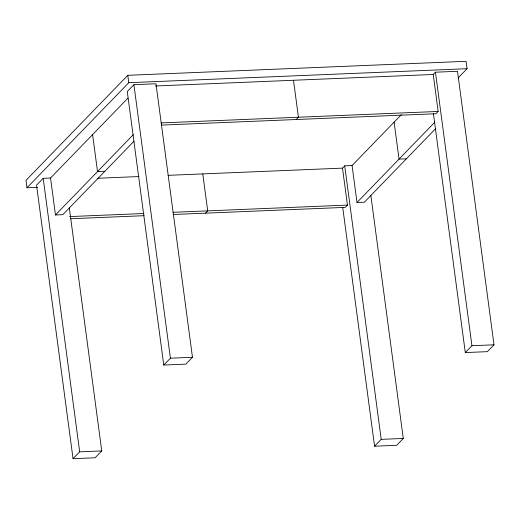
<?xml version="1.0" encoding="UTF-8"?>
<svg xmlns="http://www.w3.org/2000/svg" width="520" height="520" viewBox="0 0 520 520"><rect width="100%" height="100%" fill="white"/><g stroke="black" fill="none" stroke-linecap="round" stroke-linejoin="round"><path stroke-width="0.78" d="M458.075 77.993L467.071 68.705L466.082 61.308L127.784 75.309L26 180.369L26.988 187.759L37.531 187.323M26.988 187.759L128.772 82.7L467.071 68.705M127.901 98.169L50.544 178.016L43.193 178.321L36.556 185.172L73.047 458.692L95.115 457.776L101.751 450.925L69.336 207.974M133.913 84.682L127.277 91.533L163.767 365.047L185.835 364.137L192.472 357.286L155.974 83.766L133.913 84.682L170.411 358.196L163.767 365.047M50.544 178.016L55.477 214.975L133.393 134.556M134.024 141.193L62.829 214.675L55.477 214.975M205.491 213.155L207.708 210.873L202.774 173.908M296.218 119.516L298.428 117.234L293.495 80.269M168.044 175.344L342.511 168.129L344.721 165.841L352.072 165.542L401.401 114.627M155.376 85.982L433.231 74.49L435.442 72.202L457.503 71.292L494 344.812L487.363 351.663L465.296 352.573L433.42 113.646M73.047 458.692L79.684 451.834L101.751 450.925M342.511 168.129L347.438 205.088L345.228 207.376L173.186 214.494M433.231 74.49L438.159 111.449L435.949 113.737L161.33 125.099M352.072 165.542L357.006 202.501L434.922 122.077M435.552 128.72L364.364 202.196L357.006 202.501M342.7 207.285L374.575 446.212L381.219 439.361L403.279 438.451L370.864 195.5M465.296 352.573L471.939 345.722L494 344.812M403.279 438.451L396.643 445.302L374.575 446.212M161.115 122.915L438.159 111.449M104.871 171.281L97.52 171.581L92.586 134.622M406.4 158.802L399.048 159.107L394.115 122.148M97.773 178.256L138.964 176.547M69.589 216.587L143.897 213.512M172.978 212.31L347.438 205.088M70.609 218.738L144.112 215.696M170.411 358.196L192.472 357.286M435.442 72.202L471.939 345.722M344.721 165.841L381.219 439.361M127.784 75.309L128.772 82.7M43.193 178.321L79.684 451.834"/></g></svg>
